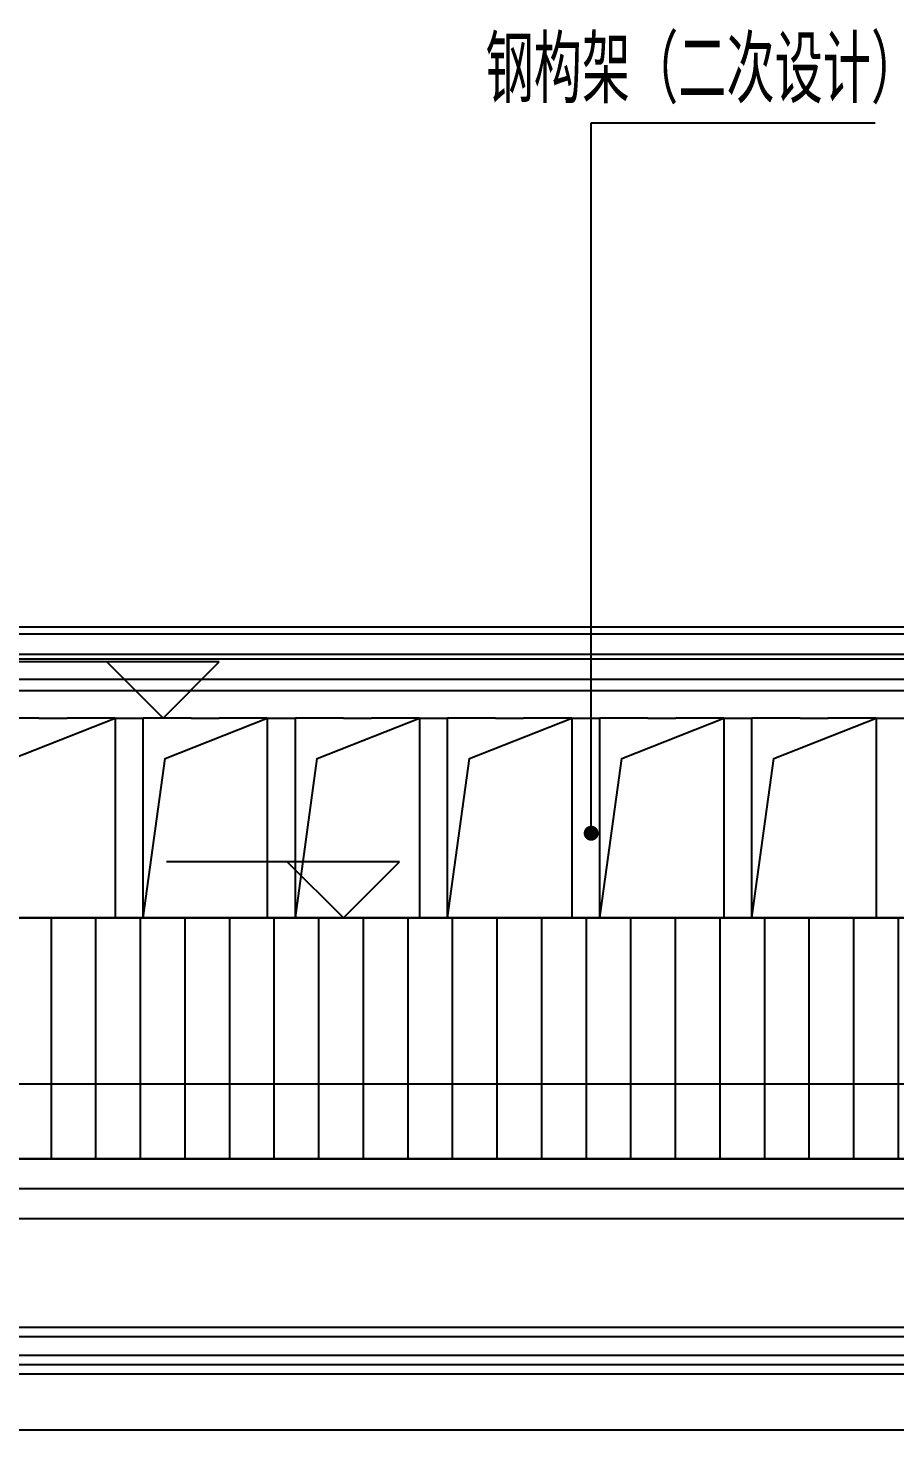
# Model space of a CAD drawing. Extents: x -24961 to 905641, y -154323 to 635957.
# Drawn here: x 431954 to 436585, y -133058 to -125565 of the extents above; entities that cross this region are included whole.
import ezdxf

# ---------------------------------------------------------------- set-up
doc = ezdxf.new("R2010")
doc.units = 0
doc.header["$LTSCALE"] = 1000
doc.header["$MEASUREMENT"] = 0
for name, color, linetype in [('DIM_ELEV', 3, 'Continuous'), ('DIM_LEAD', 3, 'Continuous'), ('DOTE', 1, 'Continuous'), ('PUB_TEXT', 7, 'Continuous'), ('WALL', 9, 'Continuous'), ('建筑_瓦', 8, 'Continuous')]:
    doc.layers.add(name, color=color, linetype=linetype)
doc.styles.add('_TCH_DIM', font='SIMPLEX', dxfattribs={"bigfont": 'GBCBIG'})

msp = doc.modelspace()

# ---------------------------------------------------------------- hatches: boundary and pattern name
h = msp.add_hatch()
h.set_pattern_fill('ANSI31', color=251, scale=150, angle=45)
h.set_pattern_definition([(90, (123945.06, 513212.1), (-238.125, 4e-14), [])])
h.paths.add_polyline_path([(396253.6, -131607.9), (402553.6, -131607.9), (402553.6, -130320.9), (396253.6, -130320.9)])
h.paths.add_polyline_path([(402953.6, -131371.4), (428053.6, -131371.4), (428053.6, -130320.5), (402953.6, -130320.5)])
h.paths.add_polyline_path([(428453.6, -131607.9), (437853.6, -131607.9), (437853.6, -130320.9), (428453.6, -130320.9)])

# ---------------------------------------------------------------- linework, layer by layer
for p, q in [((428647.1, -128801.9), (437853.6, -128801.9)), ((428657.9, -128764.3), (437853.6, -128764.3)), ((428453.6, -128936.2), (437853.6, -128936.2)), ((428533.6, -128910.6), (437853.6, -128910.6)), ((437742.5, -129047.3), (428453.6, -129047.3)), ((428453.6, -129105.9), (437641, -129105.9)), ((432012.3, -129252.6), (431755.8, -129252.6)), ((432012.3, -129252.6), (432162.3, -129252.6)), ((432418.8, -129252.6), (432162.3, -129252.6)), ((432418.8, -129252.6), (432568.8, -129252.6)), ((432825.3, -129252.6), (432568.8, -129252.6)), ((432825.3, -129252.6), (432975.3, -129252.6)), ((433231.9, -129252.6), (432975.3, -129252.6)), ((433231.9, -129252.6), (433381.9, -129252.6)), ((433638.4, -129252.6), (433381.9, -129252.6)), ((433638.4, -129252.6), (433788.4, -129252.6)), ((434044.9, -129252.6), (433788.4, -129252.6)), ((434044.9, -129252.6), (434194.9, -129252.6)), ((434451.4, -129252.6), (434194.9, -129252.6)), ((434451.4, -129252.6), (434601.4, -129252.6)), ((434858, -129252.6), (434601.4, -129252.6)), ((434858, -129252.6), (435008, -129252.6)), ((435264.5, -129252.6), (435008, -129252.6)), ((435264.5, -129252.6), (435414.5, -129252.6)), ((435671, -129252.6), (435414.5, -129252.6)), ((435671, -129252.6), (435821, -129252.6)), ((436077.5, -129252.6), (435821, -129252.6)), ((436077.5, -129252.6), (436227.5, -129252.6)), ((436484, -129252.6), (436227.5, -129252.6)), ((436484, -129252.6), (436634, -129252.6)), ((431755.8, -130320.9), (432012.3, -130320.9)), ((432012.3, -130320.9), (432162.3, -130320.9)), ((432162.3, -130320.9), (432418.8, -130320.9)), ((432418.8, -130320.9), (432568.8, -130320.9)), ((432568.8, -130320.9), (432825.3, -130320.9)), ((432825.3, -130320.9), (432975.3, -130320.9)), ((432975.3, -130320.9), (433231.9, -130320.9)), ((433231.9, -130320.9), (433381.9, -130320.9)), ((433381.9, -130320.9), (433638.4, -130320.9)), ((433638.4, -130320.9), (433788.4, -130320.9)), ((433788.4, -130320.9), (434044.9, -130320.9)), ((434044.9, -130320.9), (434194.9, -130320.9)), ((434194.9, -130320.9), (434451.4, -130320.9)), ((434451.4, -130320.9), (434601.4, -130320.9)), ((434601.4, -130320.9), (434858, -130320.9)), ((434858, -130320.9), (435008, -130320.9)), ((435008, -130320.9), (435264.5, -130320.9)), ((435264.5, -130320.9), (435414.5, -130320.9)), ((435414.5, -130320.9), (435671, -130320.9)), ((435671, -130320.9), (435821, -130320.9)), ((435821, -130320.9), (436077.5, -130320.9)), ((436077.5, -130320.9), (436227.5, -130320.9)), ((436227.5, -130320.9), (436484, -130320.9)), ((436484, -130320.9), (436634, -130320.9)), ((437853.6, -131607.9), (428453.6, -131607.9)), ((428453.6, -131767.9), (437853.6, -131767.9)), ((428453.6, -131927.9), (437853.6, -131927.9)), ((428453.6, -132507.9), (437053.6, -132507.9)), ((428453.6, -132557.9), (437003.6, -132557.9)), ((428453.6, -132657.9), (437003.6, -132657.9)), ((428453.6, -132707.9), (436903.6, -132707.9)), ((428453.6, -132757.9), (436883.6, -132757.9)), ((428453.6, -133057.9), (436883.6, -133057.9))]:
    msp.add_line(p, q)
msp.add_lwpolyline([(428453.6, -131607.9), (437853.6, -131607.9), (437853.6, -130320.9), (428453.6, -130320.9)], close=True)
at = {"layer": 'DIM_ELEV'}
for p, q in [((432975.3, -128952.6), (431731, -128952.6)), ((432675.3, -129252.6), (432375.3, -128952.6)), ((432675.3, -129252.6), (432975.3, -128952.6)), ((433938.4, -130020.9), (432694, -130020.9)), ((433638.4, -130320.9), (433338.4, -130020.9)), ((433638.4, -130320.9), (433938.4, -130020.9))]:
    msp.add_line(p, q, dxfattribs=at)
at = {"layer": 'DIM_LEAD', "color": 3}
for p, q in [((434962.2, -129868.3), (434962.2, -126071)), ((434962.2, -126071), (436478.8, -126071))]:
    msp.add_line(p, q, dxfattribs=at)
at = {"layer": 'DIM_LEAD', "color": 3, "const_width": 40}
msp.add_lwpolyline([(434962.2, -129888.3, 1), (434962.2, -129848.3, 1)], format="xyb", close=True, dxfattribs=at)
at = {"layer": 'DOTE'}
msp.add_line((393730.1, -131207.9), (442830.8, -131207.9), dxfattribs=at)
at = {"layer": 'WALL'}
msp.add_line((428657.9, -128764.3), (437853.6, -128764.3), dxfattribs=at)
at = {"layer": '建筑_瓦'}
for p, q in [((432418.8, -129252.6), (432418.8, -130320.9)), ((432568.8, -130320.9), (432568.8, -129252.6)), ((433231.9, -129252.6), (433231.9, -130320.9)), ((433381.9, -130320.9), (433381.9, -129252.6)), ((434044.9, -129252.6), (434044.9, -130320.9)), ((434194.9, -130320.9), (434194.9, -129252.6)), ((434858, -129252.6), (434858, -130320.9)), ((435008, -130320.9), (435008, -129252.6)), ((435671, -129252.6), (435671, -130320.9)), ((435821, -130320.9), (435821, -129252.6)), ((436484, -129252.6), (436484, -130320.9))]:
    msp.add_line(p, q, dxfattribs=at)
for points in [[(431755.8, -130320.9), (431873.1, -129468.5), (432418.8, -129252.6)], [(432568.8, -130320.9), (432686.2, -129468.5), (433231.9, -129252.6)], [(433381.9, -130320.9), (433499.2, -129468.5), (434044.9, -129252.6)], [(434194.9, -130320.9), (434312.3, -129468.5), (434858, -129252.6)], [(435008, -130320.9), (435125.3, -129468.5), (435671, -129252.6)], [(435821, -130320.9), (435938.4, -129468.5), (436484, -129252.6)]]:
    msp.add_lwpolyline(points, dxfattribs=at)

# ---------------------------------------------------------------- texts
at = {"layer": 'PUB_TEXT', "style": '_TCH_DIM'}
msp.add_text('钢构架（二次设计）', height=357.45, dxfattribs=at).set_placement((434397.8, -125966))

doc.saveas('drawing.dxf')
